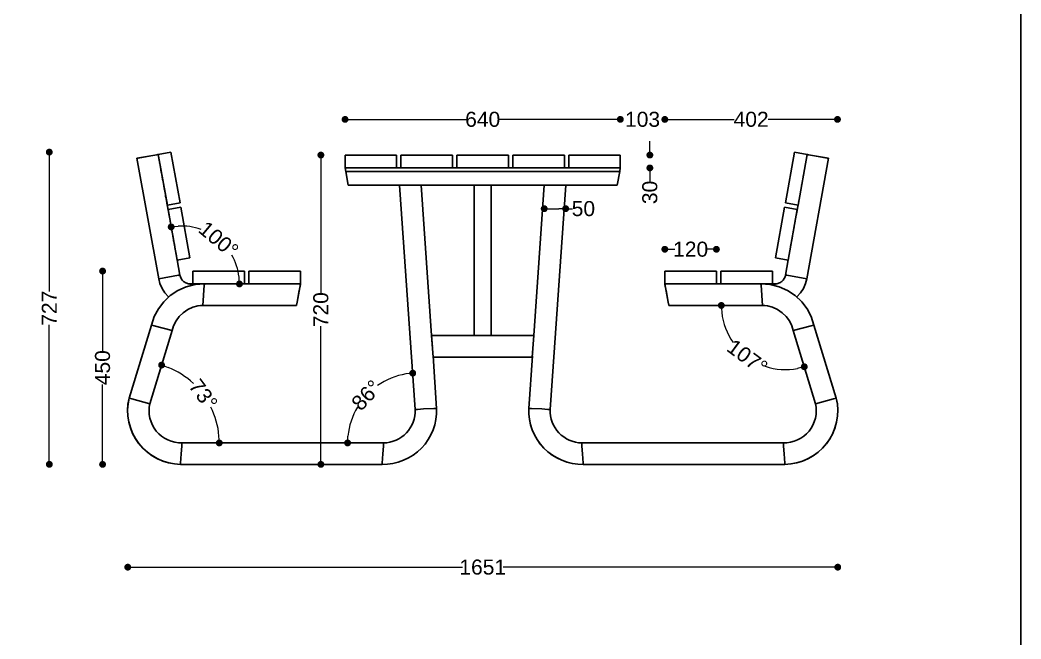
# Model space of a CAD drawing. Header units: millimetres. Extents: x 9483 to 13995, y 24552 to 30933.
# Drawn here: x 11667 to 13995, y 28052 to 29493 of the extents above; entities that cross this region are included whole.
import ezdxf

# ---------------------------------------------------------------- set-up
doc = ezdxf.new("R2010")
doc.units = ezdxf.units.MM
doc.header["$LTSCALE"] = 3
doc.layers.add('Czerwony', color=1, linetype='Continuous')
doc.layers.add('PomaraÅ„czowy', color=30, linetype='Continuous')
doc.styles.get("Standard").update_dxf_attribs({"font": 'arial.ttf'})
doc.dimstyles.new('MATEUSZ', dxfattribs={"dimtxt": 35, "dimasz": 16, "dimexe": 0.18, "dimexo": 0.0625, "dimgap": 0.09, "dimtad": 0, "dimdec": 0, "dimdsep": 46, "dimtxsty": 'Standard', "dimblk": 'DOT', "dimcen": 0.09, "dimse1": 1, "dimse2": 1, "dimadec": 0, "dimazin": 0, "dimtfac": 1, "dimtdec": 0, "dimtofl": 0, "dimtmove": 0, "dimatfit": 3, "dimfxl": 1, "dimtolj": 1, "dimtzin": 0, "dimlwd": 9, "dimlwe": 9, "dimarcsym": 0})

# ---------------------------------------------------------------- blocks, each defined once
blk = doc.blocks.new('_Dot')
at = {"color": 0, "linetype": 'ByBlock', "lineweight": -2}
blk.add_line((-0.5, 0), (-1, 0), dxfattribs=at)
at = {"color": 0, "linetype": 'ByBlock', "const_width": 0.5}
blk.add_lwpolyline([(-0.25, 0, 1), (0.25, 0, 1)], format="xyb", close=True, dxfattribs=at)
blk = doc.blocks.new('*D20')
at = {"color": 0, "lineweight": 9, "transparency": 16777216}
for p, q in [((11933.7, 28219.2), (12695.9, 28219.2)), ((13552.8, 28219.2), (12790.6, 28219.2))]:
    blk.add_line(p, q, dxfattribs=at)
at = {"layer": 'Defpoints', "color": 0, "transparency": 16777216}
for p in [(11917.7, 28577.8), (13568.8, 28582.7), (13568.8, 28219.2)]:
    blk.add_point(p, dxfattribs=at)
at = {"color": 0, "lineweight": 9, "transparency": 16777216, "xscale": 16, "yscale": 16, "zscale": 16, "rotation": 180}
blk.add_blockref('_Dot', (11917.7, 28219.2), dxfattribs=at)
at = {"color": 0, "lineweight": 9, "transparency": 16777216, "xscale": 16, "yscale": 16, "zscale": 16}
blk.add_blockref('_Dot', (13568.8, 28219.2), dxfattribs=at)
at = {"color": 0, "transparency": 16777216, "insert": (12743.2, 28219.2), "char_height": 35, "attachment_point": 5}
blk.add_mtext('\\A1;1651', dxfattribs=at)
blk = doc.blocks.new('*D22')
at = {"color": 0, "lineweight": 9, "transparency": 16777216}
for p, q in [((11735.2, 29169.1), (11735.2, 28860.4)), ((11735.2, 28474.4), (11735.2, 28783.2))]:
    blk.add_line(p, q, dxfattribs=at)
at = {"layer": 'Defpoints', "color": 0, "transparency": 16777216}
for p in [(12165.9, 29185.1), (11735.2, 28458.4), (12188.5, 28458.4)]:
    blk.add_point(p, dxfattribs=at)
at = {"color": 0, "lineweight": 9, "transparency": 16777216, "xscale": 16, "yscale": 16, "zscale": 16}
for p, rotation in [((11735.2, 29185.1), 90), ((11735.2, 28458.4), 270)]:
    blk.add_blockref('_Dot', p, dxfattribs=dict(at, rotation=rotation))
at = {"color": 0, "transparency": 16777216, "insert": (11735.2, 28821.8), "char_height": 35, "attachment_point": 5, "rotation": 90}
blk.add_mtext('\\A1;727', dxfattribs=at)
blk = doc.blocks.new('*D23')
at = {"color": 0, "lineweight": 9, "transparency": 16777216}
for p, q in [((13182.7, 28959), (13189.6, 28959)), ((13270.7, 28959), (13263.7, 28959))]:
    blk.add_line(p, q, dxfattribs=at)
at = {"layer": 'Defpoints', "color": 0, "transparency": 16777216}
for p in [(13286.7, 28959), (13166.7, 28908.3), (13286.7, 28908.3)]:
    blk.add_point(p, dxfattribs=at)
at = {"color": 0, "lineweight": 9, "transparency": 16777216, "xscale": 16, "yscale": 16, "zscale": 16, "rotation": 180}
blk.add_blockref('_Dot', (13166.7, 28959), dxfattribs=at)
at = {"color": 0, "lineweight": 9, "transparency": 16777216, "xscale": 16, "yscale": 16, "zscale": 16}
blk.add_blockref('_Dot', (13286.7, 28959), dxfattribs=at)
at = {"color": 0, "transparency": 16777216, "insert": (13226.7, 28959), "char_height": 35, "attachment_point": 5}
blk.add_mtext('\\A1;120', dxfattribs=at)
blk = doc.blocks.new('*D24')
at = {"color": 0, "lineweight": 9, "transparency": 16777216}
for start, end in [(46.9185, 68.1538), (4.8393, 26.0747)]:
    blk.add_arc((11941, 28508.3), 189.5, start, end, dxfattribs=at)
at = {"layer": 'Defpoints', "color": 0, "transparency": 16777216}
for p in [(12020.9, 28769.7), (11968.9, 28599.6), (12113.6, 28586.4), (12043.9, 28508.3), (12512.9, 28508.3)]:
    blk.add_point(p, dxfattribs=at)
at = {"color": 0, "lineweight": 9, "transparency": 16777216, "xscale": 16, "yscale": 16, "zscale": 16}
for p, rotation in [((11996.4, 28689.5), 160.5734808601557), ((12130.5, 28508.3), 272.4196339859955)]:
    blk.add_blockref('_Dot', p, dxfattribs=dict(at, rotation=rotation))
at = {"color": 0, "transparency": 16777216, "insert": (12093.3, 28621), "char_height": 35, "attachment_point": 5, "rotation": 306.4966}
blk.add_mtext('\\A1;73°', dxfattribs=at)
blk = doc.blocks.new('*D25')
at = {"color": 0, "lineweight": 9, "transparency": 16777216}
for start, end in [(186.1443, 215.4089), (251.599, 280.8636)]:
    blk.add_arc((13447.4, 28828.3), 149.3, start, end, dxfattribs=at)
at = {"layer": 'Defpoints', "color": 0, "transparency": 16777216}
for p in [(13176.2, 28828.3), (13399.5, 28828.3), (13465.3, 28769.7), (13326.1, 28741.3), (13517.3, 28599.6)]:
    blk.add_point(p, dxfattribs=at)
at = {"color": 0, "lineweight": 9, "transparency": 16777216, "xscale": 16, "yscale": 16, "zscale": 16}
for p, rotation in [((13298.1, 28828.3), 93.07267876096263), ((13491, 28685.6), 13.93524607316073)]:
    blk.add_blockref('_Dot', p, dxfattribs=dict(at, rotation=rotation))
at = {"color": 0, "transparency": 16777216, "insert": (13358.6, 28708.3), "char_height": 35, "attachment_point": 5, "rotation": 323.504}
blk.add_mtext('\\A1;107°', dxfattribs=at)
blk = doc.blocks.new('*D26')
at = {"color": 0, "lineweight": 9, "transparency": 16777216}
for start, end in [(70.2344, 93.4099), (6.8065, 29.9821)]:
    blk.add_arc((12042.6, 28878.3), 134.8, start, end, dxfattribs=at)
at = {"layer": 'Defpoints', "color": 0, "transparency": 16777216}
for p in [(12021, 28998.4), (12021.6, 28994.9), (12155.1, 28952.5), (12095.9, 28878.3), (12319.6, 28878.3)]:
    blk.add_point(p, dxfattribs=at)
at = {"color": 0, "lineweight": 9, "transparency": 16777216, "xscale": 16, "yscale": 16, "zscale": 16}
for p, rotation in [((12018.7, 29011), 186.813191534598), ((12177.4, 28878.3), 273.4032481241796)]:
    blk.add_blockref('_Dot', p, dxfattribs=dict(at, rotation=rotation))
at = {"color": 0, "transparency": 16777216, "insert": (12129, 28981.7), "char_height": 35, "attachment_point": 5, "rotation": 320.1082}
blk.add_mtext('\\A1;100°', dxfattribs=at)
blk = doc.blocks.new('*D27')
at = {"color": 0, "lineweight": 9, "transparency": 16777216}
for start, end in [(99.6041, 124.766), (149.2032, 174.3651)]:
    blk.add_arc((12591.6, 28508.3), 162.8, start, end, dxfattribs=at)
at = {"layer": 'Defpoints', "color": 0, "transparency": 16777216}
for p in [(12550, 29108.4), (12503.8, 28645.4), (12586.2, 28585.9), (12043.9, 28508.3), (12512.9, 28508.3)]:
    blk.add_point(p, dxfattribs=at)
at = {"color": 0, "lineweight": 9, "transparency": 16777216, "xscale": 16, "yscale": 16, "zscale": 16}
for p, rotation in [((12580.4, 28670.7), 6.786585741453559), ((12428.9, 28508.3), 267.182534091731)]:
    blk.add_blockref('_Dot', p, dxfattribs=dict(at, rotation=rotation))
at = {"color": 0, "transparency": 16777216, "insert": (12472.6, 28619.4), "char_height": 35, "attachment_point": 5, "rotation": 46.9846}
blk.add_mtext('\\A1;86°', dxfattribs=at)
blk = doc.blocks.new('*D28')
at = {"color": 0, "lineweight": 9, "transparency": 16777216}
for p, q in [((11859.1, 28892.3), (11859.1, 28722.8)), ((11859.1, 28474.4), (11859.1, 28644))]:
    blk.add_line(p, q, dxfattribs=at)
at = {"layer": 'Defpoints', "color": 0, "transparency": 16777216}
for p in [(12319.6, 28908.3), (11859.1, 28458.4), (12509.5, 28458.4)]:
    blk.add_point(p, dxfattribs=at)
at = {"color": 0, "lineweight": 9, "transparency": 16777216, "xscale": 16, "yscale": 16, "zscale": 16}
for p, rotation in [((11859.1, 28908.3), 90), ((11859.1, 28458.4), 270)]:
    blk.add_blockref('_Dot', p, dxfattribs=dict(at, rotation=rotation))
at = {"color": 0, "transparency": 16777216, "insert": (11859.1, 28683.4), "char_height": 35, "attachment_point": 5, "rotation": 90}
blk.add_mtext('\\A1;450', dxfattribs=at)
blk = doc.blocks.new('*D29')
at = {"color": 0, "lineweight": 9, "transparency": 16777216}
for p, q in [((12366.8, 29162.3), (12366.8, 28856.9)), ((12366.8, 28474.4), (12366.8, 28779.8))]:
    blk.add_line(p, q, dxfattribs=at)
at = {"layer": 'Defpoints', "color": 0, "transparency": 16777216}
for p in [(12423, 29178.3), (12366.8, 28458.4), (12509.5, 28458.4)]:
    blk.add_point(p, dxfattribs=at)
at = {"color": 0, "lineweight": 9, "transparency": 16777216, "xscale": 16, "yscale": 16, "zscale": 16}
for p, rotation in [((12366.8, 29178.3), 90), ((12366.8, 28458.4), 270)]:
    blk.add_blockref('_Dot', p, dxfattribs=dict(at, rotation=rotation))
at = {"color": 0, "transparency": 16777216, "insert": (12366.8, 28818.4), "char_height": 35, "attachment_point": 5, "rotation": 90}
blk.add_mtext('\\A1;720', dxfattribs=at)
blk = doc.blocks.new('*D30')
at = {"color": 0, "lineweight": 9, "transparency": 16777216}
for p, q in [((12439, 29261.3), (12704.3, 29261.3)), ((13047.2, 29261.3), (12781.9, 29261.3))]:
    blk.add_line(p, q, dxfattribs=at)
at = {"layer": 'Defpoints', "color": 0, "transparency": 16777216}
for p in [(13063.2, 29261.3), (12423, 29178.3), (13063.2, 29178.3)]:
    blk.add_point(p, dxfattribs=at)
at = {"color": 0, "lineweight": 9, "transparency": 16777216, "xscale": 16, "yscale": 16, "zscale": 16, "rotation": 180}
blk.add_blockref('_Dot', (12423, 29261.3), dxfattribs=at)
at = {"color": 0, "lineweight": 9, "transparency": 16777216, "xscale": 16, "yscale": 16, "zscale": 16}
blk.add_blockref('_Dot', (13063.2, 29261.3), dxfattribs=at)
at = {"color": 0, "transparency": 16777216, "insert": (12743.1, 29261.3), "char_height": 35, "attachment_point": 5}
blk.add_mtext('\\A1;640', dxfattribs=at)
blk = doc.blocks.new('*D31')
at = {"color": 0, "lineweight": 9, "transparency": 16777216}
for p, q in [((12902.2, 29053.5), (12920.2, 29053.5)), ((12936.2, 29053.5), (12952.2, 29053.5))]:
    blk.add_line(p, q, dxfattribs=at)
at = {"layer": 'Defpoints', "color": 0, "transparency": 16777216}
for p in [(12886.2, 29108.4), (12936.2, 29108.4), (12936.2, 29053.5)]:
    blk.add_point(p, dxfattribs=at)
at = {"color": 0, "lineweight": 9, "transparency": 16777216, "xscale": 16, "yscale": 16, "zscale": 16, "rotation": 180}
blk.add_blockref('_Dot', (12886.2, 29053.5), dxfattribs=at)
at = {"color": 0, "lineweight": 9, "transparency": 16777216, "xscale": 16, "yscale": 16, "zscale": 16}
blk.add_blockref('_Dot', (12936.2, 29053.5), dxfattribs=at)
at = {"color": 0, "transparency": 16777216, "insert": (12977.3, 29053.5), "char_height": 35, "attachment_point": 5}
blk.add_mtext('\\A1;50', dxfattribs=at)
blk = doc.blocks.new('*D32')
at = {"color": 0, "lineweight": 9, "transparency": 16777216}
for p, q in [((13131.9, 29194.3), (13131.9, 29210.3)), ((13131.9, 29132.3), (13131.9, 29116.3))]:
    blk.add_line(p, q, dxfattribs=at)
at = {"layer": 'Defpoints', "color": 0, "transparency": 16777216}
for p in [(13063.2, 29178.3), (13063.2, 29148.3), (13131.9, 29148.3)]:
    blk.add_point(p, dxfattribs=at)
at = {"color": 0, "lineweight": 9, "transparency": 16777216, "xscale": 16, "yscale": 16, "zscale": 16}
for p, rotation in [((13131.9, 29178.3), 270), ((13131.9, 29148.3), 90)]:
    blk.add_blockref('_Dot', p, dxfattribs=dict(at, rotation=rotation))
at = {"color": 0, "transparency": 16777216, "insert": (13131.9, 29091.3), "char_height": 35, "attachment_point": 5, "rotation": 90}
blk.add_mtext('\\A1;30', dxfattribs=at)
blk = doc.blocks.new('*D34')
at = {"color": 0, "lineweight": 9, "transparency": 16777216}
for p, q in [((13182.7, 29261.3), (13328.2, 29261.3)), ((13552.2, 29261.3), (13406.7, 29261.3))]:
    blk.add_line(p, q, dxfattribs=at)
at = {"layer": 'Defpoints', "color": 0, "transparency": 16777216}
for p in [(13568.2, 29261.3), (13166.7, 28908.3), (13568.2, 28570.8)]:
    blk.add_point(p, dxfattribs=at)
at = {"color": 0, "lineweight": 9, "transparency": 16777216, "xscale": 16, "yscale": 16, "zscale": 16, "rotation": 180}
blk.add_blockref('_Dot', (13166.7, 29261.3), dxfattribs=at)
at = {"color": 0, "lineweight": 9, "transparency": 16777216, "xscale": 16, "yscale": 16, "zscale": 16}
blk.add_blockref('_Dot', (13568.2, 29261.3), dxfattribs=at)
at = {"color": 0, "transparency": 16777216, "insert": (13367.4, 29261.3), "char_height": 35, "attachment_point": 5}
blk.add_mtext('\\A1;402', dxfattribs=at)
blk = doc.blocks.new('*D35')
at = {"color": 0, "lineweight": 9, "transparency": 16777216}
for p, q in [((13047.2, 29261.3), (13031.2, 29261.3)), ((13182.7, 29261.3), (13198.7, 29261.3))]:
    blk.add_line(p, q, dxfattribs=at)
at = {"layer": 'Defpoints', "color": 0, "transparency": 16777216}
for p in [(13166.7, 29261.3), (13063.2, 29178.3), (13166.7, 28908.3)]:
    blk.add_point(p, dxfattribs=at)
at = {"color": 0, "lineweight": 9, "transparency": 16777216, "xscale": 16, "yscale": 16, "zscale": 16}
blk.add_blockref('_Dot', (13063.2, 29261.3), dxfattribs=at)
at = {"color": 0, "lineweight": 9, "transparency": 16777216, "xscale": 16, "yscale": 16, "zscale": 16, "rotation": 180}
blk.add_blockref('_Dot', (13166.7, 29261.3), dxfattribs=at)
at = {"color": 0, "transparency": 16777216, "insert": (13114.9, 29261.3), "char_height": 35, "attachment_point": 5}
blk.add_mtext('\\A1;103', dxfattribs=at)

msp = doc.modelspace()

# ---------------------------------------------------------------- linework, layer by layer
msp.add_lwpolyline([(9483.3, 24552.5), (9483.3, 30933.2), (13995, 30933.2), (13995, 24552.5)], close=True)
at = {"layer": 'Czerwony', "color": 0}
for p, q in [((11988.4, 29179.8), (12017.9, 29185.1)), ((12009.7, 29061.7), (11988.4, 29179.8)), ((12017.9, 29185.1), (12039.2, 29067)), ((12543, 29178.3), (12423, 29178.3)), ((12423, 29178.3), (12423, 29148.3)), ((12543, 29148.3), (12543, 29178.3)), ((12673, 29178.3), (12553, 29178.3)), ((12553, 29178.3), (12553, 29148.3)), ((12673, 29148.3), (12673, 29178.3)), ((12803.1, 29178.3), (12683.1, 29178.3)), ((12683.1, 29178.3), (12683.1, 29148.3)), ((12803.1, 29148.3), (12803.1, 29178.3)), ((12933.2, 29178.3), (12813.2, 29178.3)), ((12813.2, 29178.3), (12813.2, 29148.3)), ((12933.2, 29148.3), (12933.2, 29178.3)), ((13063.2, 29178.3), (12943.2, 29178.3)), ((12943.2, 29178.3), (12943.2, 29148.3)), ((13063.2, 29148.3), (13063.2, 29178.3)), ((13468.3, 29185.1), (13447, 29067)), ((13497.8, 29179.8), (13468.3, 29185.1)), ((13476.5, 29061.7), (13497.8, 29179.8)), ((12423, 29148.3), (12543, 29148.3)), ((12553, 29148.3), (12673, 29148.3)), ((12683.1, 29148.3), (12803.1, 29148.3)), ((12813.2, 29148.3), (12933.2, 29148.3)), ((12943.2, 29148.3), (13063.2, 29148.3)), ((12039.2, 29067), (12009.7, 29061.7)), ((12011.5, 29051.7), (12041, 29057)), ((12041, 29057), (12062.3, 28938.9)), ((13445.2, 29057), (13423.9, 28938.9)), ((13474.7, 29051.7), (13445.2, 29057)), ((13447, 29067), (13476.5, 29061.7)), ((12032.8, 28933.6), (12011.5, 29051.7)), ((13453.4, 28933.6), (13474.7, 29051.7)), ((12062.3, 28938.9), (12032.8, 28933.6)), ((13423.9, 28938.9), (13453.4, 28933.6)), ((12069.1, 28878.3), (12069.1, 28908.3)), ((12069.1, 28908.3), (12189.1, 28908.3)), ((12189.1, 28908.3), (12189.1, 28878.3)), ((12199.6, 28878.3), (12199.6, 28908.3)), ((12199.6, 28908.3), (12319.6, 28908.3)), ((12319.6, 28908.3), (12319.6, 28878.3)), ((13286.7, 28908.3), (13166.7, 28908.3)), ((13166.7, 28908.3), (13166.7, 28878.3)), ((13286.7, 28878.3), (13286.7, 28908.3)), ((13417.1, 28908.3), (13297.1, 28908.3)), ((13297.1, 28908.3), (13297.1, 28878.3)), ((13417.1, 28878.3), (13417.1, 28908.3)), ((12189.1, 28878.3), (12069.1, 28878.3)), ((12319.6, 28878.3), (12199.6, 28878.3)), ((13166.7, 28878.3), (13286.7, 28878.3)), ((13297.1, 28878.3), (13417.1, 28878.3))]:
    msp.add_line(p, q, dxfattribs=at)
at = {"layer": 'PomaraÅ„czowy', "color": 0}
for p, q in [((11939.1, 29170.7), (11989.7, 28890.2)), ((11988.3, 29179.6), (11988.9, 29176.1)), ((11989, 29175.8), (11989.6, 29172.3)), ((11989.7, 29171.9), (11990.3, 29168.4)), ((13496.1, 29169.5), (13496.4, 29170.9)), ((13547.1, 29170.7), (13496.6, 28890.2)), ((13496.9, 29173.7), (13497, 29174.8)), ((13497.5, 29177.5), (13497.9, 29179.6)), ((11990.4, 29168.1), (11990.7, 29166.3)), ((11990.8, 29166.3), (11991.1, 29164.9)), ((11990.8, 29166), (11991, 29164.5)), ((11991.1, 29164.2), (11991.4, 29162.4)), ((11991.5, 29162.1), (11991.7, 29160.7)), ((11991.6, 29162.1), (11991.8, 29161)), ((11991.8, 29160.3), (11992.1, 29158.6)), ((11992.2, 29158.2), (11992.8, 29154.7)), ((11992.9, 29154.4), (11993.5, 29150.8)), ((11993.5, 29150.5), (11994.2, 29147)), ((11994, 29148.8), (11994.3, 29147.3)), ((11994.2, 29146.6), (11994.6, 29144.9)), ((12543, 29148.3), (12553.5, 29148.3)), ((12672.9, 29148.3), (12683.8, 29148.3)), ((12803.1, 29148.3), (12813.2, 29148.3)), ((12933.1, 29148.3), (12943.6, 29148.3)), ((13492.2, 29148.8), (13492, 29147.3)), ((13494.6, 29162.1), (13494.4, 29161)), ((13495.4, 29166.3), (13495.1, 29164.9)), ((11994.6, 29144.5), (11994.9, 29143.1)), ((11994.8, 29144.6), (11995, 29143.5)), ((11994.9, 29142.8), (11995.3, 29141)), ((11995.3, 29140.7), (11995.6, 29139.2)), ((11995.6, 29138.9), (11996, 29137.1)), ((11996, 29136.8), (11996.7, 29133.3)), ((11996.7, 29132.9), (11997.3, 29129.4)), ((11997.2, 29131.2), (11997.4, 29129.8)), ((11997.4, 29129.1), (11997.7, 29127.3)), ((11997.8, 29127), (11998, 29125.5)), ((11997.9, 29127), (11998.1, 29125.9)), ((11998.1, 29125.2), (11998.4, 29123.4)), ((11998.5, 29123.1), (11998.7, 29121.7)), ((11998.6, 29123.1), (11998.8, 29122)), ((12424.5, 29140.3), (13061.7, 29140.3)), ((12430.6, 29108.4), (12424.5, 29140.3)), ((13055.7, 29108.4), (13061.7, 29140.3)), ((13487.6, 29123.1), (13487.4, 29122)), ((13488.3, 29127), (13488.1, 29125.9)), ((13489.1, 29131.2), (13488.8, 29129.8)), ((13491.5, 29144.6), (13491.3, 29143.5)), ((11998.8, 29121.3), (11999.1, 29119.6)), ((11999.2, 29119.2), (11999.8, 29115.7)), ((11999.9, 29115.4), (12000.5, 29111.9)), ((12000.6, 29111.5), (12001.2, 29108)), ((12001, 29109.8), (12001.3, 29108.4)), ((12001.3, 29107.6), (12001.6, 29105.9)), ((12001.7, 29105.5), (12001.9, 29104.1)), ((12001.8, 29105.6), (12002, 29104.5)), ((12002, 29103.8), (12002.3, 29102)), ((12002.3, 29101.7), (12002.6, 29100.3)), ((12002.5, 29101.7), (12002.7, 29100.6)), ((12002.7, 29099.9), (12003, 29098.2)), ((12430.6, 29108.4), (13055.7, 29108.4)), ((12550, 29108.4), (12586.2, 28585.9)), ((12600, 29108.4), (12624.3, 28758.3)), ((12723.1, 28758.3), (12723.1, 29108.4)), ((12763.1, 28758.3), (12763.1, 29108.4)), ((12862, 28758.3), (12886.2, 29108.4)), ((12936.2, 29108.4), (12900, 28585.9)), ((13483.7, 29101.7), (13483.6, 29100.6)), ((13484.4, 29105.6), (13484.2, 29104.5)), ((13485.2, 29109.8), (13484.9, 29108.4)), ((12003, 29097.8), (12003.7, 29094.3)), ((12003.7, 29094), (12004.4, 29090.4)), ((12004.2, 29092.2), (12004.4, 29090.8)), ((12004.4, 29090.1), (12005.1, 29086.6)), ((12004.9, 29088.4), (12005.1, 29086.9)), ((12005.1, 29086.2), (12005.5, 29084.5)), ((12005.5, 29084.1), (12005.8, 29082.7)), ((12005.6, 29084.1), (12005.8, 29083.1)), ((12005.8, 29082.4), (12006.1, 29080.6)), ((12006.2, 29080.3), (12006.8, 29076.7)), ((12006.9, 29076.4), (12007.5, 29072.9)), ((13480.6, 29084.1), (13480.4, 29083.1)), ((13481.3, 29088.4), (13481.1, 29086.9)), ((13482, 29092.2), (13481.8, 29090.8)), ((13483, 29097.8), (13482.8, 29096.5)), ((12007.6, 29072.5), (12008.2, 29069)), ((12008, 29070.8), (12008.3, 29069.4)), ((12008.3, 29068.7), (12008.6, 29066.9)), ((12008.7, 29066.6), (12008.9, 29065.1)), ((12008.8, 29066.6), (12009, 29065.5)), ((12009, 29064.8), (12009.3, 29063)), ((12009.4, 29062.7), (12012.1, 29047.6)), ((12009.5, 29062.7), (12011.7, 29050.4)), ((13476.7, 29062.7), (13474.5, 29050.4)), ((13474.8, 29051.4), (13476.8, 29062.4)), ((13477.4, 29066.6), (13477.2, 29065.5)), ((13478.2, 29070.8), (13477.9, 29069.4)), ((12011.9, 29049.4), (12012.2, 29047.9)), ((12012.2, 29047.2), (12012.5, 29045.5)), ((12012.5, 29045.1), (12012.8, 29043.7)), ((12012.7, 29045.2), (12012.9, 29044.1)), ((12012.9, 29043.4), (12013.2, 29041.6)), ((12013.2, 29041.3), (12013.5, 29039.9)), ((12013.4, 29041.3), (12013.6, 29040.2)), ((12013.6, 29039.5), (12013.9, 29037.8)), ((12013.9, 29037.4), (12014.6, 29033.9)), ((12014.6, 29033.5), (12015.3, 29030)), ((12015.1, 29031.8), (12015.3, 29030.4)), ((12015.3, 29029.7), (12016, 29026.2)), ((13471.1, 29031.8), (13470.9, 29030.4)), ((13472.9, 29041.3), (13472.7, 29040.2)), ((13473.6, 29045.2), (13473.4, 29044.1)), ((13474.3, 29049.4), (13474.1, 29047.9)), ((12015.8, 29027.9), (12016, 29026.5)), ((12016, 29025.8), (12016.3, 29024.1)), ((12016.4, 29023.7), (12016.7, 29022.3)), ((12016.5, 29023.7), (12016.7, 29022.7)), ((12016.7, 29022), (12017, 29020.2)), ((12017.1, 29019.9), (12017.7, 29016.3)), ((12017.8, 29016), (12018.4, 29012.5)), ((12018.5, 29012.1), (12019.1, 29008.6)), ((12018.9, 29010.4), (12019.2, 29009)), ((12019.2, 29008.3), (12019.5, 29006.5)), ((12019.6, 29006.2), (12019.8, 29004.7)), ((12019.7, 29006.2), (12019.9, 29005.1)), ((13466.5, 29006.2), (13466.3, 29005.1)), ((13467.3, 29010.4), (13467, 29009)), ((13469.7, 29023.7), (13469.5, 29022.7)), ((13470.5, 29027.9), (13470.2, 29026.5)), ((12019.9, 29004.4), (12020.2, 29002.6)), ((12020.3, 29002.3), (12020.5, 29000.9)), ((12020.4, 29002.3), (12020.6, 29001.2)), ((12020.6, 29000.5), (12020.9, 28998.8)), ((12021, 28998.4), (12021.6, 28994.9)), ((12021.7, 28994.6), (12022.3, 28991)), ((12022.3, 28990.7), (12023, 28987.2)), ((12022.8, 28989), (12023.1, 28987.5)), ((12023, 28986.8), (12023.4, 28985.1)), ((12023.4, 28984.7), (12023.7, 28983.3)), ((12023.6, 28984.8), (12023.8, 28983.7)), ((12023.7, 28983), (12024.1, 28981.2)), ((13462.7, 28984.8), (13462.5, 28983.7)), ((13463.4, 28989), (13463.2, 28987.5)), ((13465.8, 29002.3), (13465.6, 29001.2)), ((12024.1, 28980.9), (12024.4, 28979.4)), ((12024.3, 28980.9), (12024.4, 28979.8)), ((12024.4, 28979.1), (12024.8, 28977.3)), ((12024.8, 28977), (12025.6, 28972.5)), ((12025.6, 28972.5), (12026.1, 28969.6)), ((12026, 28971.4), (12026.2, 28970)), ((12026.2, 28969.3), (12026.8, 28965.8)), ((12026.7, 28967.5), (12026.9, 28966.1)), ((12027.3, 28963.3), (12027.5, 28961.9)), ((12027.4, 28963.3), (12027.6, 28962.2)), ((12027.6, 28961.5), (12027.9, 28959.8)), ((12028, 28959.4), (12028.6, 28955.9)), ((13458.8, 28963.3), (13458.6, 28962.2)), ((13459.6, 28967.5), (13459.3, 28966.1)), ((13460.3, 28971.4), (13460, 28970)), ((13462, 28980.9), (13461.8, 28979.8)), ((12028.7, 28955.6), (12029.3, 28952.1)), ((12029.4, 28951.7), (12030, 28948.2)), ((12030.1, 28947.9), (12030.4, 28946.1)), ((12030.5, 28945.8), (12030.7, 28944.3)), ((12030.8, 28944), (12031.1, 28942.2)), ((12031.1, 28941.9), (12031.4, 28940.5)), ((12031.5, 28940.1), (12031.8, 28938.4)), ((12031.8, 28938), (12032.5, 28934.5)), ((13454, 28935.9), (13454.2, 28937)), ((12032.5, 28934.2), (12038.9, 28899.1)), ((13447.4, 28899.1), (13453.7, 28934.5)), ((12063.5, 28878.3), (12092.3, 28878.3)), ((12095.9, 28878.3), (12319.6, 28878.3)), ((12188.9, 28878.3), (12200.2, 28878.3)), ((13297.3, 28878.3), (13286.1, 28878.3)), ((13286.4, 28878.3), (13297.1, 28878.3)), ((13417.1, 28878.3), (13422.7, 28878.3)), ((13420.8, 28878.3), (13422.7, 28878.3)), ((12086.7, 28828.3), (12310.1, 28828.3)), ((12092.5, 28828.5), (12310.1, 28828.5)), ((13393.8, 28828.5), (13176.1, 28828.5)), ((13399.5, 28828.3), (13176.2, 28828.3)), ((11920.7, 28612.8), (11972.7, 28782.7)), ((13513.5, 28782.7), (13565.5, 28612.8)), ((11968.9, 28599.6), (12020.9, 28769.7)), ((12862, 28758.3), (12624.3, 28758.3)), ((12624.3, 28758.3), (12627.7, 28708.3)), ((12624.4, 28756.1), (12624.6, 28753.6)), ((12624.8, 28751.2), (12624.9, 28748.7)), ((12862, 28758.3), (12858.5, 28708.3)), ((12861.3, 28749.1), (12861.5, 28751.5)), ((12861.7, 28754), (12861.8, 28756.5)), ((13517.3, 28599.6), (13465.3, 28769.7)), ((12625.1, 28746.3), (12625.3, 28743.5)), ((12625.5, 28741), (12625.6, 28738.5)), ((12625.8, 28736.1), (12626, 28733.6)), ((12626.2, 28730.8), (12626.4, 28728.4)), ((12859.9, 28728.7), (12860.1, 28731.2)), ((12860.2, 28733.6), (12860.4, 28736.4)), ((12860.6, 28738.9), (12860.8, 28741.4)), ((12860.9, 28743.8), (12861.1, 28746.6)), ((12626.5, 28725.9), (12626.7, 28723.4)), ((12626.9, 28721), (12627.1, 28718.2)), ((12627.2, 28715.7), (12627.4, 28713.3)), ((12627.6, 28710.8), (12636, 28588.6)), ((12627.7, 28708.3), (12858.5, 28708.3)), ((12850.2, 28588.6), (12858.7, 28711.2)), ((12858.8, 28713.6), (12859, 28716.1)), ((12859.2, 28718.5), (12859.4, 28721.3)), ((12859.6, 28723.8), (12859.7, 28726.3)), ((12512.9, 28508.3), (12043.9, 28508.3)), ((12973.3, 28508.3), (13442.3, 28508.3)), ((12509.5, 28458.4), (12040.5, 28458.4)), ((13099.6, 28458.4), (12976.8, 28458.4)), ((13445.8, 28458.4), (12976.8, 28458.4))]:
    msp.add_line(p, q, dxfattribs=at)
for points in [[(11939.1, 29170.7, 0), (11939.1, 29170.7, 0), (11939.1, 29170.7, 0), (11939.1, 29170.7, 0), (11939.1, 29170.7, 0), (11939.1, 29170.7, 0), (11939.1, 29170.7, 0), (11939.1, 29170.7, 0), (11939.1, 29170.7, 0), (11939.1, 29170.7, 0), (11939.1, 29170.8, 0), (11939.1, 29170.8, 0), (11939.3, 29170.8, 0), (11939.8, 29170.9, 0), (11942.1, 29171.3, 0), (11984.6, 29178.9, 0), (11988.2, 29179.6, 0), (11988.3, 29179.6, 0), (11988.3, 29179.6, 0), (11988.3, 29179.6, 0), (11988.3, 29179.6, 0), (11988.3, 29179.6, 0), (11988.3, 29179.6, 0), (11988.3, 29179.6, 0), (11988.3, 29179.6, 0), (11988.3, 29179.6, 0), (11988.3, 29179.6, 0), (11988.3, 29179.6, 0), (11988.3, 29179.6, 0), (11988.3, 29179.6, 0), (11988.3, 29179.6, 0), (11988.3, 29179.6, 0), (11988.3, 29179.6, 0), (11988.3, 29179.6, 0), (11988.1, 29179.6, 0), (11987.6, 29179.5, 0), (11985.3, 29179.1, 0)], [(13547.1, 29170.7, 0), (13547.1, 29170.7, 0), (13547.1, 29170.7, 0), (13547.1, 29170.7, 0), (13547.1, 29170.7, 0), (13547.1, 29170.7, 0), (13547.1, 29170.7, 0), (13547.1, 29170.7, 0), (13547.1, 29170.7, 0), (13547.1, 29170.7, 0), (13547.1, 29170.8, 0), (13547.1, 29170.8, 0), (13547, 29170.8, 0), (13546.4, 29170.9, 0), (13544.1, 29171.3, 0), (13501.6, 29178.9, 0), (13498, 29179.6, 0), (13497.9, 29179.6, 0), (13497.9, 29179.6, 0), (13497.9, 29179.6, 0), (13497.9, 29179.6, 0), (13497.9, 29179.6, 0), (13497.9, 29179.6, 0), (13497.9, 29179.6, 0), (13497.9, 29179.6, 0), (13497.9, 29179.6, 0), (13497.9, 29179.6, 0), (13497.9, 29179.6, 0), (13497.9, 29179.6, 0), (13497.9, 29179.6, 0), (13497.9, 29179.6, 0), (13497.9, 29179.6, 0), (13497.9, 29179.6, 0), (13498, 29179.6, 0), (13498.1, 29179.6, 0), (13498.6, 29179.5, 0), (13501, 29179.1, 0)]]:
    msp.add_polyline3d(points, close=True, dxfattribs=at)
for points in [[(12424.5, 29140.3, 0), (12423, 29148.3, 0)], [(13061.7, 29140.3, 0), (13063.2, 29148.3, 0)], [(12038.9, 28899, 0), (12038.9, 28899, 0), (12038.9, 28899, 0), (12038.9, 28899, 0), (12038.9, 28899, 0), (12038.9, 28899, 0), (12038.9, 28899, 0), (12038.9, 28899, 0), (12038.9, 28899, 0), (12038.9, 28899, 0), (12038.9, 28899, 0), (12038.8, 28899, 0), (12038.7, 28899, 0), (12038.2, 28898.9, 0), (12035.8, 28898.5, 0), (11989.6, 28890.3, 0)], [(11989.6, 28890.3, 0), (11992.5, 28879.1, 0), (11997.3, 28868, 0), (12004.1, 28857.5, 0), (12012.7, 28848.1, 0)], [(12038.9, 28899.1, 0), (12038.9, 28899.1, 0), (12038.9, 28899.1, 0), (12038.9, 28899.1, 0), (12038.9, 28899.1, 0), (12038.9, 28899.1, 0), (12038.9, 28899.1, 0), (12038.9, 28899.1, 0), (12038.9, 28899.1, 0), (12038.9, 28899.1, 0), (12038.9, 28899.1, 0), (12038.8, 28899.1, 0), (12038.8, 28899.1, 0), (12038.7, 28899.1, 0), (12038.1, 28899, 0), (12035.8, 28898.5, 0), (11989.7, 28890.2, 0)], [(12034.7, 28898.3, 0), (12036.5, 28898.6, 0)], [(12035.8, 28898.5, 0), (12037.2, 28898.8, 0)], [(12036.9, 28898.6, 0), (12038.4, 28898.9, 0), (12038.8, 28899, 0), (12038.8, 28899, 0), (12038.9, 28899, 0), (12038.9, 28899, 0), (12038.9, 28899, 0), (12038.9, 28899, 0), (12038.9, 28899, 0), (12038.9, 28899, 0), (12038.9, 28899, 0), (12038.9, 28899, 0), (12038.9, 28899, 0), (12038.9, 28899, 0), (12038.9, 28899, 0), (12038.9, 28899, 0), (12038.9, 28899, 0), (12038.9, 28899, 0)], [(12038.9, 28899, 0), (12040, 28894.8, 0), (12041.8, 28890.9, 0), (12044.3, 28887.4, 0), (12047.3, 28884.3, 0), (12049, 28883, 0), (12050.9, 28881.8, 0), (12052.8, 28880.7, 0), (12054.8, 28879.9, 0), (12056.9, 28879.2, 0), (12059.1, 28878.7, 0), (12061.3, 28878.4, 0), (12063.5, 28878.3, 0)], [(13422.7, 28878.3, 0), (13425, 28878.4, 0), (13427.1, 28878.7, 0), (13429.3, 28879.2, 0), (13431.4, 28879.9, 0), (13433.4, 28880.7, 0), (13435.4, 28881.8, 0), (13437.2, 28883, 0), (13438.9, 28884.3, 0), (13442, 28887.4, 0), (13444.4, 28890.9, 0), (13446.2, 28894.8, 0), (13447.3, 28899, 0)], [(13449.4, 28898.6, 0), (13447.8, 28898.9, 0), (13447.5, 28899, 0), (13447.4, 28899, 0), (13447.4, 28899, 0), (13447.4, 28899, 0), (13447.3, 28899, 0), (13447.3, 28899, 0), (13447.3, 28899, 0), (13447.3, 28899, 0), (13447.3, 28899, 0), (13447.3, 28899, 0), (13447.3, 28899, 0), (13447.3, 28899, 0), (13447.3, 28899, 0), (13447.3, 28899, 0), (13447.3, 28899, 0), (13447.3, 28899, 0), (13447.3, 28899, 0)], [(13447.3, 28899, 0), (13447.3, 28899, 0), (13447.3, 28899, 0), (13447.3, 28899, 0), (13447.3, 28899, 0), (13447.3, 28899, 0), (13447.3, 28899, 0), (13447.3, 28899, 0), (13447.3, 28899, 0), (13447.3, 28899, 0), (13447.4, 28899, 0), (13447.4, 28899, 0), (13447.4, 28899, 0), (13447.5, 28899, 0), (13448.1, 28898.9, 0), (13450.4, 28898.5, 0), (13496.6, 28890.3, 0)], [(13447.4, 28899.1, 0), (13447.4, 28899.1, 0), (13447.4, 28899.1, 0), (13447.4, 28899.1, 0), (13447.4, 28899.1, 0), (13447.4, 28899.1, 0), (13447.4, 28899.1, 0), (13447.4, 28899.1, 0), (13447.4, 28899.1, 0), (13447.4, 28899.1, 0), (13447.4, 28899.1, 0), (13447.4, 28899.1, 0), (13447.4, 28899.1, 0), (13447.5, 28899.1, 0), (13448.1, 28899, 0), (13450.4, 28898.5, 0), (13496.6, 28890.2, 0)], [(13450.4, 28898.5, 0), (13449, 28898.8, 0)], [(13451.5, 28898.3, 0), (13449.7, 28898.6, 0)], [(13496.6, 28890.3, 0), (13493.7, 28879.1, 0), (13488.9, 28868, 0), (13482.1, 28857.5, 0), (13473.5, 28848.1, 0)], [(11972.7, 28782.7, 0), (11979.2, 28802.2, 0), (11988.8, 28820.5, 0), (12001.2, 28836.8, 0), (12016.6, 28851.3, 0), (12034.2, 28863, 0), (12053.6, 28871.6, 0), (12074.4, 28876.8, 0), (12095.9, 28878.3, 0)], [(12063.5, 28878.3, 0), (12063.5, 28878.3, 0), (12063.5, 28878.3, 0), (12063.5, 28878.3, 0), (12063.5, 28878.3, 0), (12063.5, 28878.3, 0), (12063.5, 28878.3, 0), (12063.5, 28878.3, 0), (12063.5, 28878.3, 0), (12063.5, 28878.3, 0), (12063.5, 28878.3, 0), (12063.5, 28878.3, 0), (12063.5, 28878.3, 0), (12063.5, 28878.3, 0), (12063.5, 28878.2, 0), (12063.5, 28878, 0), (12063.5, 28876.7, 0), (12063.5, 28874.5, 0)], [(12095.9, 28878.3, 0), (12095.9, 28878.3, 0), (12095.9, 28878.3, 0), (12095.9, 28878.3, 0), (12095.9, 28878.3, 0), (12095.9, 28878.3, 0), (12095.9, 28878.3, 0), (12095.9, 28878.3, 0), (12095.9, 28878.3, 0), (12095.9, 28878.3, 0), (12095.9, 28878.3, 0), (12095.9, 28878.3, 0), (12095.9, 28878.3, 0), (12095.9, 28878.2, 0), (12095.9, 28877.6, 0), (12095.7, 28875.3, 0), (12092.5, 28828.5, 0)], [(12310.1, 28828.5, 0), (12310.1, 28828.5, 0), (12310.1, 28828.5, 0), (12310.1, 28828.5, 0), (12310.1, 28828.5, 0), (12310.1, 28828.5, 0), (12310.1, 28828.5, 0), (12310.1, 28828.5, 0), (12310.1, 28828.5, 0), (12310.1, 28828.5, 0), (12310.1, 28828.5, 0), (12310.1, 28828.6, 0), (12310.2, 28829.3, 0), (12311.4, 28835.6, 0), (12319.6, 28878.3, 0)], [(12310.1, 28828.5, 0), (12310.1, 28828.5, 0), (12310.1, 28828.5, 0), (12310.1, 28828.5, 0), (12310.1, 28828.5, 0), (12310.1, 28828.5, 0), (12310.1, 28828.5, 0), (12310.1, 28828.5, 0), (12310.1, 28828.5, 0), (12310.1, 28828.5, 0), (12310.1, 28828.5, 0), (12310.1, 28828.6, 0), (12310.2, 28829.3, 0), (12311.4, 28835.6, 0), (12315.9, 28858.9, 0), (12318.5, 28872.9, 0), (12319.3, 28876.9, 0), (12319.5, 28878, 0), (12319.5, 28878.2, 0), (12319.6, 28878.3, 0), (12319.6, 28878.3, 0), (12319.6, 28878.3, 0), (12319.6, 28878.3, 0), (12319.6, 28878.3, 0), (12319.6, 28878.3, 0), (12319.6, 28878.3, 0), (12319.6, 28878.3, 0), (12319.6, 28878.3, 0), (12319.6, 28878.3, 0), (12319.6, 28878.3, 0), (12319.6, 28878.3, 0), (12319.6, 28878.3, 0)], [(13176.1, 28828.5, 0), (13176.1, 28828.5, 0), (13176.1, 28828.5, 0), (13176.1, 28828.5, 0), (13176.1, 28828.5, 0), (13176.1, 28828.5, 0), (13176.1, 28828.5, 0), (13176.1, 28828.5, 0), (13176.1, 28828.5, 0), (13176.1, 28828.5, 0), (13176.1, 28828.5, 0), (13176.1, 28828.6, 0), (13176, 28829.3, 0), (13174.8, 28835.6, 0), (13166.7, 28878.3, 0)], [(13176.1, 28828.5, 0), (13176.1, 28828.5, 0), (13176.1, 28828.5, 0), (13176.1, 28828.5, 0), (13176.1, 28828.5, 0), (13176.1, 28828.5, 0), (13176.1, 28828.5, 0), (13176.1, 28828.5, 0), (13176.1, 28828.5, 0), (13176.1, 28828.5, 0), (13176.1, 28828.5, 0), (13176.1, 28828.6, 0), (13176, 28829.3, 0), (13174.8, 28835.6, 0), (13170.3, 28858.9, 0), (13167.7, 28872.9, 0), (13166.9, 28876.9, 0), (13166.7, 28878, 0), (13166.7, 28878.2, 0), (13166.7, 28878.3, 0), (13166.7, 28878.3, 0), (13166.7, 28878.3, 0), (13166.7, 28878.3, 0), (13166.7, 28878.3, 0), (13166.7, 28878.3, 0), (13166.7, 28878.3, 0), (13166.7, 28878.3, 0), (13166.7, 28878.3, 0), (13166.7, 28878.3, 0), (13166.7, 28878.3, 0), (13166.7, 28878.3, 0), (13166.7, 28878.3, 0)], [(13390.3, 28878.3, 0), (13390.3, 28878.3, 0), (13390.3, 28878.3, 0), (13390.3, 28878.3, 0), (13390.3, 28878.3, 0), (13390.3, 28878.3, 0), (13390.3, 28878.3, 0), (13390.3, 28878.3, 0), (13390.3, 28878.3, 0), (13390.3, 28878.3, 0), (13390.3, 28878.3, 0), (13390.3, 28878.3, 0), (13390.3, 28878.3, 0), (13390.3, 28878.2, 0), (13390.3, 28877.6, 0), (13390.5, 28875.3, 0), (13393.8, 28828.5, 0)], [(13390.3, 28878.3, 0), (13411.8, 28876.8, 0), (13432.6, 28871.6, 0), (13452, 28863, 0), (13469.7, 28851.3, 0), (13485, 28836.8, 0), (13497.4, 28820.5, 0), (13507, 28802.2, 0), (13513.5, 28782.7, 0)], [(13422.7, 28878.3, 0), (13422.7, 28878.3, 0), (13422.7, 28878.3, 0), (13422.7, 28878.3, 0), (13422.7, 28878.3, 0), (13422.7, 28878.3, 0), (13422.7, 28878.3, 0), (13422.7, 28878.3, 0), (13422.7, 28878.3, 0), (13422.7, 28878.3, 0), (13422.7, 28878.3, 0), (13422.7, 28878.3, 0), (13422.7, 28878.3, 0), (13422.7, 28878.3, 0), (13422.7, 28878.2, 0), (13422.7, 28878, 0), (13422.7, 28876.7, 0), (13422.7, 28874.5, 0)], [(12020.9, 28769.7, 0), (12024.4, 28781, 0), (12029.9, 28792.1, 0), (12037.3, 28802.4, 0), (12046.6, 28811.4, 0), (12057.2, 28818.7, 0), (12068.8, 28824, 0), (12080.7, 28827.3, 0), (12092.5, 28828.5, 0)], [(13465.3, 28769.7, 0), (13461.8, 28781, 0), (13456.3, 28792.1, 0), (13448.9, 28802.4, 0), (13439.6, 28811.4, 0), (13429, 28818.7, 0), (13417.5, 28824, 0), (13405.5, 28827.3, 0), (13393.8, 28828.5, 0)], [(11972.7, 28782.7, 0), (11972.7, 28782.7, 0), (11972.7, 28782.7, 0), (11972.7, 28782.7, 0), (11972.7, 28782.7, 0), (11972.7, 28782.7, 0), (11972.7, 28782.7, 0), (11972.7, 28782.7, 0), (11972.7, 28782.7, 0), (11972.7, 28782.7, 0), (11972.8, 28782.7, 0), (11972.9, 28782.6, 0), (11973.4, 28782.5, 0), (11979.3, 28781, 0), (12020.9, 28769.7, 0)], [(13513.5, 28782.7, 0), (13513.5, 28782.7, 0), (13513.5, 28782.7, 0), (13513.5, 28782.7, 0), (13513.5, 28782.7, 0), (13513.5, 28782.7, 0), (13513.5, 28782.7, 0), (13513.5, 28782.7, 0), (13513.5, 28782.7, 0), (13513.5, 28782.7, 0), (13513.5, 28782.7, 0), (13513.3, 28782.6, 0), (13512.8, 28782.5, 0), (13506.9, 28781, 0), (13465.3, 28769.7, 0)], [(12040.5, 28458.4, 0), (12026.6, 28459.4, 0), (12013, 28462, 0), (11999.7, 28466, 0), (11986.8, 28471.5, 0), (11974.6, 28478.4, 0), (11963.2, 28486.6, 0), (11952.8, 28496, 0), (11943.5, 28506.6, 0), (11935.5, 28518.2, 0), (11929, 28530.5, 0), (11923.9, 28543.4, 0), (11920.2, 28556.9, 0), (11918, 28570.8, 0), (11917.3, 28584.8, 0), (11918.2, 28598.9, 0), (11920.7, 28612.8, 0)], [(11920.8, 28612.8, 0), (11918.3, 28599, 0), (11917.3, 28585.2, 0), (11918, 28571.4, 0), (11920.1, 28557.5, 0), (11923.7, 28544, 0), (11928.8, 28530.9, 0), (11935.4, 28518.5, 0), (11943.3, 28506.8, 0), (11952.6, 28496.2, 0), (11962.9, 28486.8, 0), (11974.2, 28478.7, 0), (11986.3, 28471.8, 0), (11999.2, 28466.2, 0), (12012.6, 28462.1, 0), (12026.4, 28459.5, 0), (12040.5, 28458.4, 0)], [(11920.7, 28612.8, 0), (11920.7, 28612.8, 0), (11920.7, 28612.8, 0), (11920.7, 28612.8, 0), (11920.7, 28612.8, 0), (11920.7, 28612.8, 0), (11920.7, 28612.8, 0), (11920.7, 28612.8, 0), (11920.7, 28612.8, 0), (11920.8, 28612.8, 0), (11920.8, 28612.7, 0), (11920.9, 28612.7, 0), (11921.4, 28612.6, 0), (11927.3, 28611, 0), (11968.9, 28599.6, 0)], [(13445.8, 28458.4, 0), (13459.8, 28459.5, 0), (13473.6, 28462.1, 0), (13487, 28466.2, 0), (13499.9, 28471.8, 0), (13512.1, 28478.7, 0), (13523.3, 28486.8, 0), (13533.7, 28496.2, 0), (13542.9, 28506.8, 0), (13550.9, 28518.5, 0), (13557.4, 28530.9, 0), (13562.5, 28544, 0), (13566.1, 28557.5, 0), (13568.3, 28571.4, 0), (13568.9, 28585.2, 0), (13568, 28599, 0), (13565.5, 28612.8, 0)], [(13565.5, 28612.8, 0), (13568, 28598.9, 0), (13568.9, 28584.8, 0), (13568.2, 28570.8, 0), (13566, 28556.9, 0), (13562.3, 28543.4, 0), (13557.2, 28530.5, 0), (13550.7, 28518.2, 0), (13542.7, 28506.6, 0), (13533.5, 28496, 0), (13523, 28486.6, 0), (13511.6, 28478.4, 0), (13499.4, 28471.5, 0), (13486.5, 28466, 0), (13473.2, 28462, 0), (13459.6, 28459.4, 0), (13445.8, 28458.4, 0)], [(13565.5, 28612.8, 0), (13565.5, 28612.8, 0), (13565.5, 28612.8, 0), (13565.5, 28612.8, 0), (13565.5, 28612.8, 0), (13565.5, 28612.8, 0), (13565.5, 28612.8, 0), (13565.5, 28612.8, 0), (13565.5, 28612.8, 0), (13565.5, 28612.8, 0), (13565.4, 28612.7, 0), (13565.3, 28612.7, 0), (13564.8, 28612.6, 0), (13558.9, 28611, 0), (13517.3, 28599.6, 0)], [(12043.9, 28508.3, 0), (12035.6, 28508.6, 0), (12027.2, 28509.9, 0), (12018.9, 28512.2, 0), (12010.9, 28515.3, 0), (12003.3, 28519.3, 0), (11996.2, 28524.1, 0), (11989.8, 28529.6, 0), (11984.1, 28535.6, 0), (11979.2, 28542.4, 0), (11975.1, 28549.7, 0), (11971.8, 28557.6, 0), (11969.3, 28565.9, 0), (11967.8, 28574.3, 0), (11967.2, 28582.9, 0), (11967.6, 28591.4, 0), (11968.9, 28599.6, 0)], [(12636, 28588.6, 0), (12635.9, 28575.9, 0), (12634.4, 28563.2, 0), (12631.7, 28550.7, 0), (12627.8, 28538.7, 0), (12622.7, 28527.1, 0), (12616.5, 28516.1, 0), (12609.1, 28505.7, 0), (12600.7, 28496.1, 0), (12591.3, 28487.4, 0), (12581.1, 28479.8, 0), (12570.2, 28473.3, 0), (12558.7, 28467.9, 0), (12546.7, 28463.7, 0), (12534.5, 28460.7, 0), (12522.1, 28458.9, 0), (12509.5, 28458.4, 0)], [(12636, 28588.6, 0), (12635.9, 28575.9, 0), (12634.5, 28563.2, 0), (12631.7, 28550.8, 0), (12627.8, 28538.7, 0), (12622.7, 28527.1, 0), (12616.5, 28516.1, 0), (12609.1, 28505.7, 0), (12600.7, 28496.1, 0), (12591.3, 28487.5, 0), (12581.1, 28479.9, 0), (12570.2, 28473.3, 0), (12558.7, 28467.9, 0), (12546.7, 28463.7, 0), (12534.5, 28460.7, 0), (12522.1, 28458.9, 0), (12509.5, 28458.4, 0)], [(12636, 28588.6, 0), (12636, 28588.6, 0), (12636, 28588.6, 0), (12636, 28588.6, 0), (12636, 28588.6, 0), (12636, 28588.6, 0), (12636, 28588.6, 0), (12636, 28588.6, 0), (12636, 28588.6, 0), (12636, 28588.6, 0), (12636, 28588.6, 0), (12635.9, 28588.6, 0), (12635.3, 28588.6, 0), (12629.3, 28588.5, 0), (12605.8, 28587.6, 0), (12591.7, 28586.4, 0), (12587.6, 28586, 0), (12586.6, 28585.9, 0), (12586.3, 28585.9, 0), (12586.3, 28585.9, 0), (12586.2, 28585.9, 0), (12586.2, 28585.9, 0), (12586.2, 28585.9, 0), (12586.2, 28585.9, 0), (12586.2, 28585.9, 0), (12586.2, 28585.9, 0), (12586.2, 28585.9, 0), (12586.2, 28585.9, 0), (12586.2, 28585.9, 0), (12586.2, 28585.9, 0), (12586.2, 28585.9, 0), (12586.2, 28585.9, 0)], [(12850.1, 28588.6, 0), (12850.3, 28576, 0), (12851.7, 28563.4, 0), (12854.4, 28551.1, 0), (12858.3, 28539.1, 0), (12863.4, 28527.4, 0), (12869.6, 28516.3, 0), (12876.9, 28505.9, 0), (12885.3, 28496.3, 0), (12894.6, 28487.7, 0), (12904.7, 28480.1, 0), (12915.6, 28473.5, 0), (12927.1, 28468.1, 0), (12939, 28463.8, 0), (12951.3, 28460.8, 0), (12964, 28458.9, 0), (12976.8, 28458.4, 0)], [(12850.2, 28588.6, 0), (12850.2, 28588.6, 0), (12850.2, 28588.6, 0), (12850.2, 28588.6, 0), (12850.2, 28588.6, 0), (12850.2, 28588.6, 0), (12850.2, 28588.6, 0), (12850.2, 28588.6, 0), (12850.2, 28588.6, 0), (12850.2, 28588.6, 0), (12850.2, 28588.6, 0), (12850.3, 28588.6, 0), (12850.9, 28588.6, 0), (12857, 28588.5, 0), (12880.4, 28587.6, 0), (12894.5, 28586.4, 0), (12898.6, 28586, 0), (12899.6, 28585.9, 0), (12899.9, 28585.9, 0), (12900, 28585.9, 0), (12900, 28585.9, 0), (12900, 28585.9, 0), (12900, 28585.9, 0), (12900, 28585.9, 0), (12900, 28585.9, 0), (12900, 28585.9, 0), (12900, 28585.9, 0), (12900, 28585.9, 0), (12900, 28585.9, 0), (12900, 28585.9, 0), (12900, 28585.9, 0), (12900, 28585.9, 0)], [(12976.8, 28458.4, 0), (12964.1, 28458.9, 0), (12951.7, 28460.7, 0), (12939.5, 28463.7, 0), (12927.5, 28467.9, 0), (12916, 28473.3, 0), (12905.1, 28479.9, 0), (12894.9, 28487.5, 0), (12885.5, 28496.1, 0), (12877.1, 28505.7, 0), (12869.7, 28516.1, 0), (12863.5, 28527.1, 0), (12858.4, 28538.7, 0), (12854.5, 28550.8, 0), (12851.8, 28563.2, 0), (12850.3, 28575.9, 0), (12850.2, 28588.6, 0)], [(12976.8, 28458.4, 0), (12964.1, 28458.9, 0), (12951.7, 28460.7, 0), (12939.5, 28463.7, 0), (12927.5, 28467.9, 0), (12916, 28473.3, 0), (12905.1, 28479.8, 0), (12894.9, 28487.4, 0), (12885.5, 28496.1, 0), (12877.1, 28505.7, 0), (12869.8, 28516.1, 0), (12863.5, 28527.1, 0), (12858.4, 28538.7, 0), (12854.5, 28550.7, 0), (12851.8, 28563.2, 0), (12850.3, 28575.9, 0), (12850.2, 28588.6, 0)], [(13442.3, 28508.3, 0), (13450.7, 28508.6, 0), (13459.1, 28509.9, 0), (13467.3, 28512.2, 0), (13475.4, 28515.3, 0), (13483, 28519.3, 0), (13490, 28524.1, 0), (13496.5, 28529.6, 0), (13502.1, 28535.6, 0), (13507, 28542.4, 0), (13511.1, 28549.7, 0), (13514.4, 28557.6, 0), (13516.9, 28565.9, 0), (13518.4, 28574.3, 0), (13519, 28582.9, 0), (13518.6, 28591.4, 0), (13517.3, 28599.6, 0)], [(12586.2, 28585.9, 0), (12586.1, 28578.5, 0), (12585.2, 28571.1, 0), (12583.6, 28563.8, 0), (12581.3, 28556.7, 0), (12578.3, 28549.9, 0), (12574.7, 28543.4, 0), (12570.5, 28537.3, 0), (12565.8, 28531.8, 0), (12560.5, 28526.7, 0), (12554.7, 28522.2, 0), (12548.4, 28518.2, 0), (12541.7, 28514.9, 0), (12534.7, 28512.2, 0), (12527.5, 28510.2, 0), (12520.2, 28508.9, 0), (12512.9, 28508.3, 0)], [(12900, 28585.9, 0), (12900.1, 28578.5, 0), (12901, 28571.1, 0), (12902.6, 28563.8, 0), (12904.9, 28556.7, 0), (12907.9, 28549.9, 0), (12911.5, 28543.4, 0), (12915.7, 28537.3, 0), (12920.4, 28531.8, 0), (12925.7, 28526.7, 0), (12931.5, 28522.2, 0), (12937.8, 28518.2, 0), (12944.5, 28514.9, 0), (12951.5, 28512.2, 0), (12958.7, 28510.2, 0), (12966, 28508.9, 0), (12973.3, 28508.3, 0)], [(12040.5, 28458.4, 0), (12040.5, 28458.4, 0), (12040.5, 28458.4, 0), (12040.5, 28458.4, 0), (12040.5, 28458.4, 0), (12040.5, 28458.4, 0), (12040.5, 28458.4, 0), (12040.5, 28458.4, 0), (12040.5, 28458.4, 0), (12040.5, 28458.4, 0), (12040.5, 28458.4, 0), (12040.5, 28458.5, 0), (12040.5, 28458.5, 0), (12040.5, 28458.6, 0), (12040.5, 28459.2, 0), (12040.7, 28461.5, 0), (12042.2, 28482.8, 0), (12043.4, 28500.8, 0), (12043.8, 28506.5, 0), (12043.9, 28507.9, 0), (12043.9, 28508.2, 0), (12043.9, 28508.3, 0), (12043.9, 28508.3, 0), (12043.9, 28508.3, 0), (12043.9, 28508.3, 0), (12043.9, 28508.3, 0), (12043.9, 28508.3, 0), (12043.9, 28508.3, 0), (12043.9, 28508.3, 0), (12043.9, 28508.3, 0), (12043.9, 28508.3, 0), (12043.9, 28508.3, 0), (12043.9, 28508.3, 0), (12043.9, 28508.3, 0)], [(12509.5, 28458.4, 0), (12509.5, 28458.4, 0), (12509.5, 28458.4, 0), (12509.5, 28458.4, 0), (12509.5, 28458.4, 0), (12509.5, 28458.4, 0), (12509.5, 28458.4, 0), (12509.5, 28458.4, 0), (12509.5, 28458.4, 0), (12509.5, 28458.4, 0), (12509.5, 28458.4, 0), (12509.5, 28458.5, 0), (12509.5, 28458.5, 0), (12509.5, 28458.6, 0), (12509.5, 28459.2, 0), (12509.7, 28461.5, 0), (12511.2, 28482.8, 0), (12512.4, 28500.8, 0), (12512.8, 28506.5, 0), (12512.9, 28507.9, 0), (12512.9, 28508.2, 0), (12512.9, 28508.3, 0), (12512.9, 28508.3, 0), (12512.9, 28508.3, 0), (12512.9, 28508.3, 0), (12512.9, 28508.3, 0), (12512.9, 28508.3, 0), (12512.9, 28508.3, 0), (12512.9, 28508.3, 0), (12512.9, 28508.3, 0), (12512.9, 28508.3, 0), (12512.9, 28508.3, 0), (12512.9, 28508.3, 0), (12512.9, 28508.3, 0)], [(12976.8, 28458.4, 0), (12976.8, 28458.4, 0), (12976.8, 28458.4, 0), (12976.8, 28458.4, 0), (12976.8, 28458.4, 0), (12976.8, 28458.4, 0), (12976.8, 28458.4, 0), (12976.8, 28458.4, 0), (12976.8, 28458.4, 0), (12976.8, 28458.4, 0), (12976.8, 28458.4, 0), (12976.8, 28458.5, 0), (12976.8, 28458.5, 0), (12976.7, 28458.6, 0), (12976.7, 28459.2, 0), (12976.5, 28461.5, 0), (12975.1, 28482.8, 0), (12973.8, 28500.8, 0), (12973.4, 28506.5, 0), (12973.3, 28507.9, 0), (12973.3, 28508.2, 0), (12973.3, 28508.3, 0), (12973.3, 28508.3, 0), (12973.3, 28508.3, 0), (12973.3, 28508.3, 0), (12973.3, 28508.3, 0), (12973.3, 28508.3, 0), (12973.3, 28508.3, 0), (12973.3, 28508.3, 0), (12973.3, 28508.3, 0), (12973.3, 28508.3, 0), (12973.3, 28508.3, 0), (12973.3, 28508.3, 0), (12973.3, 28508.3, 0)], [(13445.8, 28458.4, 0), (13445.8, 28458.4, 0), (13445.8, 28458.4, 0), (13445.8, 28458.4, 0), (13445.8, 28458.4, 0), (13445.8, 28458.4, 0), (13445.8, 28458.4, 0), (13445.8, 28458.4, 0), (13445.8, 28458.4, 0), (13445.8, 28458.4, 0), (13445.8, 28458.4, 0), (13445.8, 28458.5, 0), (13445.8, 28458.5, 0), (13445.7, 28458.6, 0), (13445.7, 28459.2, 0), (13445.5, 28461.5, 0), (13444.1, 28482.8, 0), (13442.8, 28500.8, 0), (13442.4, 28506.5, 0), (13442.3, 28507.9, 0), (13442.3, 28508.2, 0), (13442.3, 28508.3, 0), (13442.3, 28508.3, 0), (13442.3, 28508.3, 0), (13442.3, 28508.3, 0), (13442.3, 28508.3, 0), (13442.3, 28508.3, 0), (13442.3, 28508.3, 0), (13442.3, 28508.3, 0), (13442.3, 28508.3, 0), (13442.3, 28508.3, 0), (13442.3, 28508.3, 0), (13442.3, 28508.3, 0), (13442.3, 28508.3, 0)]]:
    msp.add_polyline3d(points, dxfattribs=at)

# ---------------------------------------------------------------- dimensions: what is measured, and where the dimension line sits
for base, p1, p2, picture, middle in [((13063.2, 29261.3), (12423, 29178.3), (13063.2, 29178.3), '*D30', (12743.1, 29261.3)), ((13166.6672, 29261.3239), (13063.1795, 29178.3466), (13166.6672, 28908.3351), '*D35', (13114.9234, 29261.3239)), ((13568.195, 29261.3239), (13166.6672, 28908.3351), (13568.195, 28570.78), '*D34', (13367.4311, 29261.3239)), ((12936.2, 29053.5), (12886.2, 29108.4), (12936.2, 29108.4), '*D31', (12977.3, 29053.5)), ((13286.7, 28959), (13166.7, 28908.3), (13286.7, 28908.3), '*D23', (13226.7, 28959))]:
    dim = msp.add_linear_dim(base=base, p1=p1, p2=p2, dimstyle='MATEUSZ')
    dim.commit()
    dim.dimension.update_dxf_attribs({"geometry": picture, "text_midpoint": middle})
at = {"color": 0}
dim = msp.add_linear_dim(base=(11735.2, 28458.4), p1=(12165.9, 29185.1), p2=(12188.5, 28458.4), angle=90, dimstyle='MATEUSZ', dxfattribs=at)
dim.commit()
dim.dimension.update_dxf_attribs({"geometry": '*D22', "text_midpoint": (11735.2, 28821.8)})
for base, p1, p2, picture, middle in [((13131.9, 29148.3), (13063.2, 29178.3), (13063.2, 29148.3), '*D32', (13131.9, 29091.3)), ((12366.8, 28458.4), (12423, 29178.3), (12509.5, 28458.4), '*D29', (12366.8, 28818.4)), ((11859.1, 28458.4), (12319.6, 28908.3), (12509.5, 28458.4), '*D28', (11859.1, 28683.4))]:
    dim = msp.add_linear_dim(base=base, p1=p1, p2=p2, angle=90, dimstyle='MATEUSZ')
    dim.commit()
    dim.dimension.update_dxf_attribs({"geometry": picture, "text_midpoint": middle})
for base, line1, line2, picture, middle in [((12503.8, 28645.4), ((12512.9, 28508.3), (12043.9, 28508.3)), ((12550, 29108.4), (12586.2, 28585.9)), '*D27', (12472.6, 28619.4)), ((12155.1, 28952.5), ((12095.9, 28878.3), (12319.6, 28878.3)), ((12021, 28998.4), (12021.6, 28994.9)), '*D26', (12129, 28981.7)), ((13326.1, 28741.3), ((13517.3, 28599.6), (13465.3, 28769.7)), ((13399.5, 28828.3), (13176.2, 28828.3)), '*D25', (13358.6, 28708.3)), ((12113.6, 28586.4), ((12512.9, 28508.3), (12043.9, 28508.3)), ((11968.9, 28599.6), (12020.9, 28769.7)), '*D24', (12093.3, 28621))]:
    dim = msp.add_angular_dim_2l(base=base, line1=line1, line2=line2, dimstyle='MATEUSZ')
    dim.commit()
    dim.dimension.update_dxf_attribs({"geometry": picture, "text_midpoint": middle})
dim = msp.add_linear_dim(base=(13568.8, 28219.2), p1=(11917.7, 28577.8), p2=(13568.8, 28582.7), dimstyle='MATEUSZ', dxfattribs=at)
dim.commit()
dim.dimension.update_dxf_attribs({"geometry": '*D20', "text_midpoint": (12743.2, 28219.2)})

doc.saveas('drawing.dxf')
